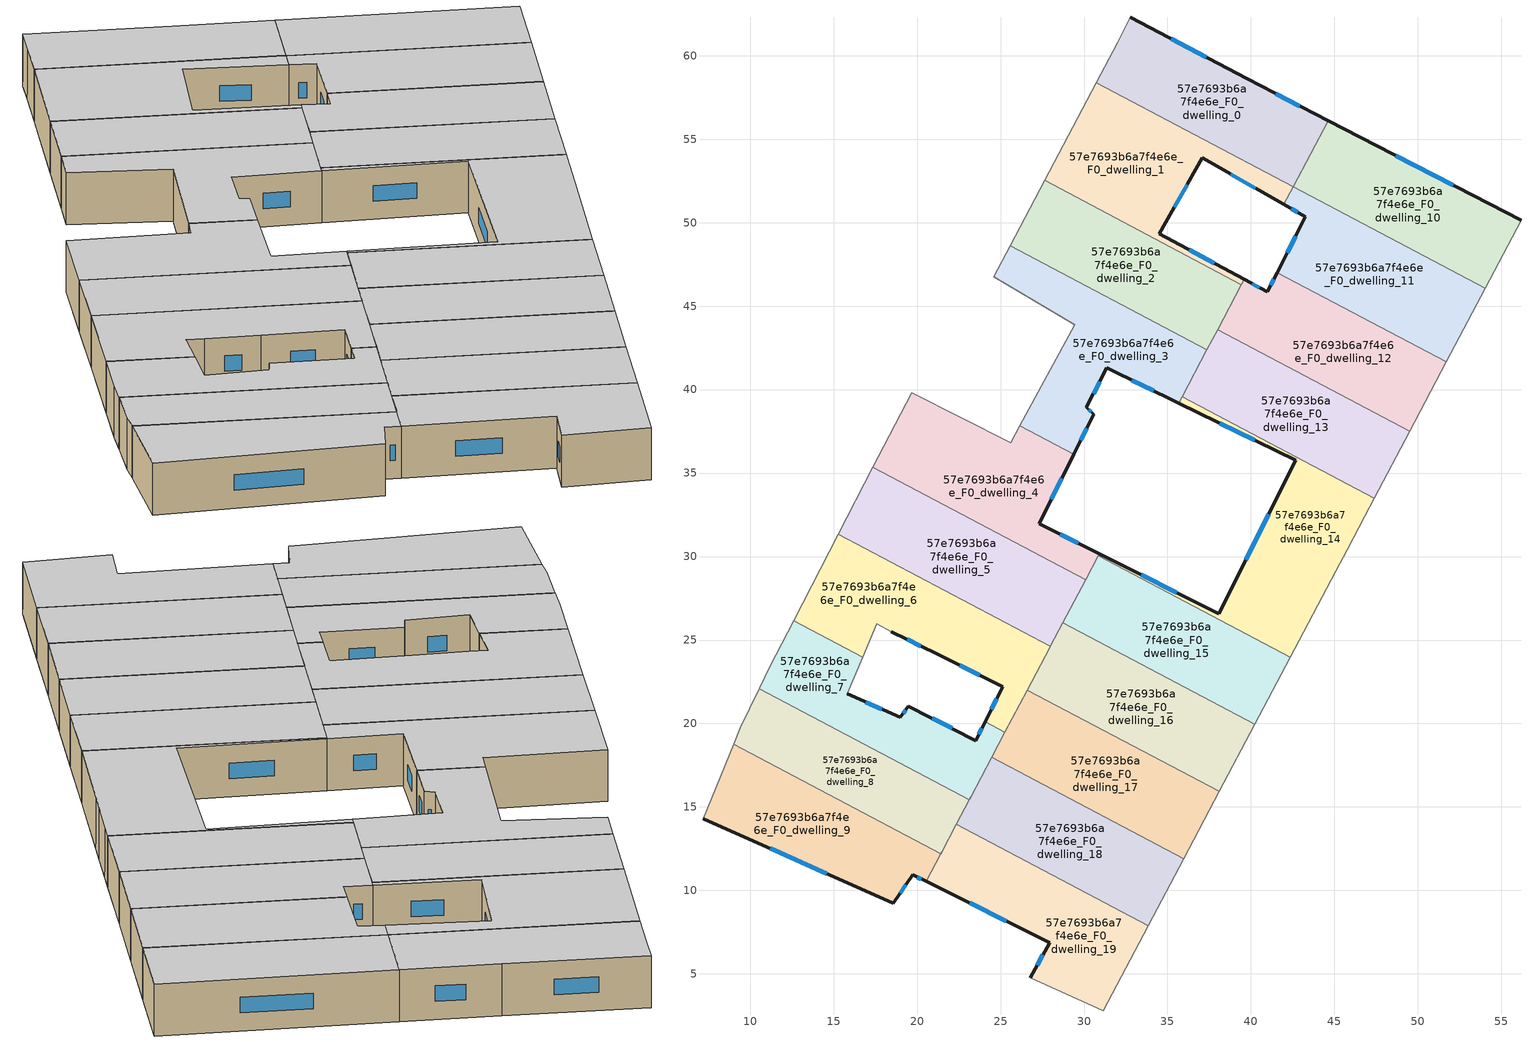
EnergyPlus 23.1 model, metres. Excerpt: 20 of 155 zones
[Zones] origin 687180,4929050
57e7693b6a7f4e6e_F0_dwelling_0
 floor ground (EU_floor_Construction): 39.78,58.61 44.61,56.11 42.53,52.16 30.73,58.38 32.02,60.81 32.78,62.29 z0
 wall outside (EU_wall_Construction): 44.61,56.11 39.78,58.61 32.78,62.29 z0:3
 wall to 57e7693b6a7f4e6e_F0_dwelling_1 (EU_wall_Construction): 30.73,58.38 42.53,52.16 z0:3
 wall adiabatic (EU_wall_Construction): 32.78,62.29 32.02,60.81 30.73,58.38 z0:3
 wall to 57e7693b6a7f4e6e_F0_dwelling_10 (EU_wall_Construction): 42.53,52.16 44.61,56.11 z0:3
 window (EU_Window_Construction): 42.92,56.99 41.47,57.73 / 37.32,59.9 35.23,61 z1.05:1.95
 ceiling to 57e7693b6a7f4e6e_F1_dwelling_0 (EU_floor_Construction): 42.53,52.16 44.61,56.11 39.78,58.61 32.78,62.29 32.02,60.81 30.73,58.38 z3
57e7693b6a7f4e6e_F0_dwelling_1
 floor ground (EU_floor_Construction): 42.53,52.16 41.97,51.1 37.08,53.87 34.52,49.34 39.59,46.6 39.43,46.29 27.64,52.53 30.73,58.38 z0
 wall outside (EU_wall_Construction): 39.59,46.6 34.52,49.34 37.08,53.87 41.97,51.1 z0:3
 wall to 57e7693b6a7f4e6e_F0_dwelling_2 (EU_wall_Construction): 27.64,52.53 39.43,46.29 z0:3
 wall adiabatic (EU_wall_Construction): 30.73,58.38 27.64,52.53 z0:3
 wall to 57e7693b6a7f4e6e_F0_dwelling_12 (EU_wall_Construction): 39.43,46.29 39.59,46.6 z0:3
 wall to 57e7693b6a7f4e6e_F0_dwelling_11 (EU_wall_Construction): 41.97,51.1 42.52,52.14 z0:3
 wall to 57e7693b6a7f4e6e_F0_dwelling_10 (EU_wall_Construction): 42.52,52.14 42.53,52.16 z0:3
 window (EU_Window_Construction): 38.8,52.9 40.26,52.07 / 35.42,50.93 36.18,52.28 / 37.81,47.56 36.3,48.38 z1.05:1.95
 ceiling to 57e7693b6a7f4e6e_F1_dwelling_1 (EU_floor_Construction): 39.59,46.6 34.52,49.34 37.08,53.87 41.97,51.1 42.53,52.16 30.73,58.38 27.64,52.53 39.43,46.29 z3
57e7693b6a7f4e6e_F0_dwelling_10
 floor ground (EU_floor_Construction): 56.18,50.13 54.03,46.07 42.52,52.14 44.61,56.11 z0
 wall outside (EU_wall_Construction): 56.18,50.13 44.61,56.11 z0:3
 wall adiabatic (EU_wall_Construction): 54.03,46.07 56.18,50.13 z0:3
 wall to 57e7693b6a7f4e6e_F0_dwelling_11 (EU_wall_Construction): 42.52,52.14 54.03,46.07 z0:3
 window (EU_Window_Construction): 52.12,52.23 48.67,54.01 z1.05:1.95
 ceiling to 57e7693b6a7f4e6e_F1_dwelling_10 (EU_floor_Construction): 54.03,46.07 56.18,50.13 44.61,56.11 42.52,52.14 z3
57e7693b6a7f4e6e_F0_dwelling_11
 floor ground (EU_floor_Construction): 54.03,46.07 51.7,41.66 41.56,47.01 43.27,50.36 41.97,51.1 42.52,52.14 z0
 wall outside (EU_wall_Construction): 41.97,51.1 43.27,50.36 41.56,47.01 z0:3
 wall adiabatic (EU_wall_Construction): 51.7,41.66 54.03,46.07 z0:3
 wall to 57e7693b6a7f4e6e_F0_dwelling_12 (EU_wall_Construction): 41.56,47.01 51.7,41.66 z0:3
 window (EU_Window_Construction): 42.67,49.19 42.16,48.19 / 42.42,50.84 42.81,50.62 z1.05:1.95
 ceiling to 57e7693b6a7f4e6e_F1_dwelling_11 (EU_floor_Construction): 51.7,41.66 54.03,46.07 42.52,52.14 41.97,51.1 43.27,50.36 41.56,47.01 z3
57e7693b6a7f4e6e_F0_dwelling_12
 floor ground (EU_floor_Construction): 51.7,41.66 49.5,37.51 38,43.58 39.59,46.6 40.97,45.85 41.56,47.01 z0
 wall outside (EU_wall_Construction): 41.56,47.01 40.97,45.85 39.59,46.6 z0:3
 wall adiabatic (EU_wall_Construction): 49.5,37.51 51.7,41.66 z0:3
 wall to 57e7693b6a7f4e6e_F0_dwelling_13 (EU_wall_Construction): 38,43.58 49.5,37.51 z0:3
 wall to 57e7693b6a7f4e6e_F0_dwelling_2 (EU_wall_Construction): 39.43,46.29 38,43.58 z0:3
 window (EU_Window_Construction): 40.49,46.11 40.08,46.34 / 41.36,46.61 41.18,46.26 z1.05:1.95
 ceiling to 57e7693b6a7f4e6e_F1_dwelling_12 (EU_floor_Construction): 49.5,37.51 51.7,41.66 41.56,47.01 40.97,45.85 39.59,46.6 38,43.58 z3
57e7693b6a7f4e6e_F0_dwelling_13
 floor ground (EU_floor_Construction): 49.5,37.51 47.38,33.49 35.88,39.57 38,43.58 z0
 wall to 57e7693b6a7f4e6e_F0_dwelling_14 (EU_wall_Construction): 35.88,39.57 47.38,33.49 z0:3
 wall adiabatic (EU_wall_Construction): 47.38,33.49 49.5,37.51 z0:3
 wall to 57e7693b6a7f4e6e_F0_dwelling_3 (EU_wall_Construction): 37.36,42.38 35.88,39.57 z0:3
 wall to 57e7693b6a7f4e6e_F0_dwelling_2 (EU_wall_Construction): 38,43.58 37.36,42.38 z0:3
 ceiling to 57e7693b6a7f4e6e_F1_dwelling_13 (EU_floor_Construction): 47.38,33.49 49.5,37.51 38,43.58 35.88,39.57 z3
57e7693b6a7f4e6e_F0_dwelling_14
 floor ground (EU_floor_Construction): 42.69,35.77 35.68,39.19 35.88,39.57 47.38,33.49 46.81,32.4 45.76,30.4 45.06,29.11 42.34,23.97 30.85,30.04 30.91,30.17 38.07,26.57 z0
 wall outside (EU_wall_Construction): 35.68,39.19 42.69,35.77 38.07,26.57 30.91,30.17 z0:3
 wall adiabatic (EU_wall_Construction): 42.34,23.97 45.06,29.11 45.76,30.4 46.81,32.4 47.38,33.49 z0:3
 wall to 57e7693b6a7f4e6e_F0_dwelling_15 (EU_wall_Construction): 30.85,30.04 42.34,23.97 z0:3
 wall to 57e7693b6a7f4e6e_F0_dwelling_4 (EU_wall_Construction): 30.91,30.17 30.85,30.04 z0:3
 wall to 57e7693b6a7f4e6e_F0_dwelling_3 (EU_wall_Construction): 35.88,39.57 35.68,39.19 z0:3
 window (EU_Window_Construction): 41.08,32.55 39.69,29.8 / 38.14,37.99 40.24,36.97 / 35.56,27.83 33.42,28.91 z1.05:1.95
 ceiling to 57e7693b6a7f4e6e_F1_dwelling_14 (EU_floor_Construction): 42.34,23.97 45.06,29.11 45.76,30.4 46.81,32.4 47.38,33.49 35.88,39.57 35.68,39.19 42.69,35.77 38.07,26.57 30.91,30.17 30.85,30.04 z3
57e7693b6a7f4e6e_F0_dwelling_15
 floor ground (EU_floor_Construction): 42.34,23.97 40.22,19.95 28.72,26.02 30.85,30.04 z0
 wall to 57e7693b6a7f4e6e_F0_dwelling_16 (EU_wall_Construction): 28.72,26.02 40.22,19.95 z0:3
 wall adiabatic (EU_wall_Construction): 40.22,19.95 42.34,23.97 z0:3
 wall to 57e7693b6a7f4e6e_F0_dwelling_5 (EU_wall_Construction): 30.1,28.62 28.72,26.02 z0:3
 wall to 57e7693b6a7f4e6e_F0_dwelling_4 (EU_wall_Construction): 30.85,30.04 30.1,28.62 z0:3
 ceiling to 57e7693b6a7f4e6e_F1_dwelling_15 (EU_floor_Construction): 40.22,19.95 42.34,23.97 30.85,30.04 28.72,26.02 z3
57e7693b6a7f4e6e_F0_dwelling_16
 floor ground (EU_floor_Construction): 40.22,19.95 38.09,15.93 26.6,22 28.72,26.02 z0
 wall to 57e7693b6a7f4e6e_F0_dwelling_17 (EU_wall_Construction): 26.6,22 38.09,15.93 z0:3
 wall adiabatic (EU_wall_Construction): 38.09,15.93 40.22,19.95 z0:3
 wall to 57e7693b6a7f4e6e_F0_dwelling_6 (EU_wall_Construction): 27.99,24.63 27.94,24.55 26.6,22 z0:3
 wall to 57e7693b6a7f4e6e_F0_dwelling_5 (EU_wall_Construction): 28.72,26.02 27.99,24.63 z0:3
 ceiling to 57e7693b6a7f4e6e_F1_dwelling_16 (EU_floor_Construction): 38.09,15.93 40.22,19.95 28.72,26.02 26.6,22 z3
57e7693b6a7f4e6e_F0_dwelling_17
 floor ground (EU_floor_Construction): 38.09,15.93 35.97,11.91 24.48,17.98 26.6,22 z0
 wall to 57e7693b6a7f4e6e_F0_dwelling_18 (EU_wall_Construction): 24.48,17.98 35.97,11.91 z0:3
 wall adiabatic (EU_wall_Construction): 35.97,11.91 38.09,15.93 z0:3
 wall to 57e7693b6a7f4e6e_F0_dwelling_7 (EU_wall_Construction): 25.26,19.47 24.48,17.98 z0:3
 wall to 57e7693b6a7f4e6e_F0_dwelling_6 (EU_wall_Construction): 26.6,22 25.26,19.47 z0:3
 ceiling to 57e7693b6a7f4e6e_F1_dwelling_17 (EU_floor_Construction): 35.97,11.91 38.09,15.93 26.6,22 24.48,17.98 z3
57e7693b6a7f4e6e_F0_dwelling_18
 floor ground (EU_floor_Construction): 35.97,11.91 33.84,7.89 22.35,13.96 24.48,17.98 z0
 wall to 57e7693b6a7f4e6e_F0_dwelling_19 (EU_wall_Construction): 22.35,13.96 33.84,7.89 z0:3
 wall adiabatic (EU_wall_Construction): 33.84,7.89 35.97,11.91 z0:3
 wall to 57e7693b6a7f4e6e_F0_dwelling_8 (EU_wall_Construction): 23.14,15.44 22.35,13.96 z0:3
 wall to 57e7693b6a7f4e6e_F0_dwelling_7 (EU_wall_Construction): 24.48,17.98 23.21,15.57 23.16,15.49 23.14,15.44 z0:3
 ceiling to 57e7693b6a7f4e6e_F1_dwelling_18 (EU_floor_Construction): 33.84,7.89 35.97,11.91 24.48,17.98 22.35,13.96 z3
57e7693b6a7f4e6e_F0_dwelling_19
 floor ground (EU_floor_Construction): 33.84,7.89 31.16,2.8 26.79,4.76 27.94,6.87 20.55,10.54 22.35,13.96 z0
 wall outside (EU_wall_Construction): 20.55,10.54 27.94,6.87 26.79,4.76 z0:3
 wall adiabatic (EU_wall_Construction): 26.79,4.76 31.16,2.8 33.84,7.89 z0:3
 wall to 57e7693b6a7f4e6e_F0_dwelling_9 (EU_wall_Construction): 21.42,12.2 20.55,10.54 z0:3
 wall to 57e7693b6a7f4e6e_F0_dwelling_8 (EU_wall_Construction): 22.35,13.96 21.47,12.29 21.42,12.2 z0:3
 window (EU_Window_Construction): 27.54,6.13 27.19,5.5 / 23.14,9.26 25.35,8.16 z1.05:1.95
 ceiling to 57e7693b6a7f4e6e_F1_dwelling_19 (EU_floor_Construction): 31.16,2.8 33.84,7.89 22.35,13.96 20.55,10.54 27.94,6.87 26.79,4.76 z3
57e7693b6a7f4e6e_F0_dwelling_2
 floor ground (EU_floor_Construction): 39.43,46.29 37.36,42.38 25.57,48.61 27.64,52.53 z0
 wall to 57e7693b6a7f4e6e_F0_dwelling_3 (EU_wall_Construction): 25.57,48.61 37.36,42.38 z0:3
 wall adiabatic (EU_wall_Construction): 27.64,52.53 25.57,48.61 z0:3
 ceiling to 57e7693b6a7f4e6e_F1_dwelling_2 (EU_floor_Construction): 37.36,42.38 39.43,46.29 27.64,52.53 25.57,48.61 z3
57e7693b6a7f4e6e_F0_dwelling_3
 floor ground (EU_floor_Construction): 37.36,42.38 35.68,39.19 31.35,41.3 30.15,38.93 30.57,38.52 29.38,36.14 26.16,37.84 29.44,43.89 24.6,46.77 25.57,48.61 z0
 wall outside (EU_wall_Construction): 29.38,36.14 30.57,38.52 30.15,38.93 31.35,41.3 35.68,39.19 z0:3
 wall to 57e7693b6a7f4e6e_F0_dwelling_4 (EU_wall_Construction): 26.16,37.84 29.38,36.14 z0:3
 wall adiabatic (EU_wall_Construction): 25.57,48.61 24.6,46.77 29.44,43.89 26.16,37.84 z0:3
 window (EU_Window_Construction): 32.87,40.56 34.16,39.93 / 30.57,39.76 30.93,40.47 / 30.42,38.67 30.3,38.79 / 29.8,36.97 30.16,37.69 z1.05:1.95
 ceiling to 57e7693b6a7f4e6e_F1_dwelling_3 (EU_floor_Construction): 35.68,39.19 37.36,42.38 25.57,48.61 24.6,46.77 29.44,43.89 26.16,37.84 29.38,36.14 30.57,38.52 30.15,38.93 31.35,41.3 z3
57e7693b6a7f4e6e_F0_dwelling_4
 floor ground (EU_floor_Construction): 29.38,36.14 27.31,31.97 30.91,30.17 30.1,28.62 17.36,35.35 19.67,39.8 25.61,36.82 26.16,37.84 z0
 wall outside (EU_wall_Construction): 30.91,30.17 27.31,31.97 29.38,36.14 z0:3
 wall adiabatic (EU_wall_Construction): 26.16,37.84 25.61,36.82 19.67,39.8 17.36,35.35 z0:3
 wall to 57e7693b6a7f4e6e_F0_dwelling_5 (EU_wall_Construction): 17.36,35.35 30.1,28.62 z0:3
 window (EU_Window_Construction): 28.03,33.43 28.66,34.68 / 29.65,30.8 28.57,31.34 z1.05:1.95
 ceiling to 57e7693b6a7f4e6e_F1_dwelling_4 (EU_floor_Construction): 30.1,28.62 30.91,30.17 27.31,31.97 29.38,36.14 26.16,37.84 25.61,36.82 19.67,39.8 17.36,35.35 z3
57e7693b6a7f4e6e_F0_dwelling_5
 floor ground (EU_floor_Construction): 30.1,28.62 27.99,24.63 15.29,31.34 17.36,35.35 z0
 wall to 57e7693b6a7f4e6e_F0_dwelling_6 (EU_wall_Construction): 15.29,31.34 27.99,24.63 z0:3
 wall adiabatic (EU_wall_Construction): 17.36,35.35 15.29,31.34 z0:3
 ceiling to 57e7693b6a7f4e6e_F1_dwelling_5 (EU_floor_Construction): 27.99,24.63 30.1,28.62 17.36,35.35 15.29,31.34 z3
57e7693b6a7f4e6e_F0_dwelling_6
 floor ground (EU_floor_Construction): 27.99,24.63 27.94,24.55 25.26,19.47 24.07,20.1 25.15,22.21 21.18,24.16 18.46,25.5 17.58,25.96 16.74,23.97 12.6,26.16 15.29,31.34 z0
 wall outside (EU_wall_Construction): 18.46,25.5 21.18,24.16 25.15,22.21 24.07,20.1 z0:3
 wall adiabatic (EU_wall_Construction): 16.74,23.97 17.58,25.96 18.46,25.5 / 15.29,31.34 12.6,26.16 z0:3
 wall to 57e7693b6a7f4e6e_F0_dwelling_7 (EU_wall_Construction): 12.6,26.16 16.74,23.97 / 24.07,20.1 25.26,19.47 z0:3
 window (EU_Window_Construction): 19.42,25.03 20.22,24.63 / 24.77,21.47 24.45,20.84 / 22.57,23.48 23.75,22.9 z1.05:1.95
 ceiling to 57e7693b6a7f4e6e_F1_dwelling_6 (EU_floor_Construction): 25.26,19.47 27.94,24.55 27.99,24.63 15.29,31.34 12.6,26.16 16.74,23.97 17.58,25.96 18.46,25.5 21.18,24.16 25.15,22.21 24.07,20.1 z3
57e7693b6a7f4e6e_F0_dwelling_7
 floor ground (EU_floor_Construction): 24.07,20.1 25.26,19.47 23.21,15.57 23.16,15.49 23.14,15.44 10.55,22.09 10.57,22.14 11.18,23.4 12.6,26.16 16.74,23.97 15.81,21.78 18.99,20.36 19.48,21.04 23.51,18.97 z0
 wall outside (EU_wall_Construction): 24.07,20.1 23.51,18.97 19.48,21.04 18.99,20.36 15.81,21.78 z0:3
 wall adiabatic (EU_wall_Construction): 12.6,26.16 11.18,23.4 10.57,22.14 10.55,22.09 / 15.81,21.78 16.74,23.97 z0:3
 wall to 57e7693b6a7f4e6e_F0_dwelling_8 (EU_wall_Construction): 10.55,22.09 23.14,15.44 z0:3
 window (EU_Window_Construction): 17.88,20.86 16.92,21.29 / 19.31,20.81 19.17,20.6 / 22.1,19.7 20.89,20.32 / 23.87,19.7 23.7,19.37 z1.05:1.95
 ceiling to 57e7693b6a7f4e6e_F1_dwelling_7 (EU_floor_Construction): 23.21,15.57 25.26,19.47 24.07,20.1 23.51,18.97 19.48,21.04 18.99,20.36 15.81,21.78 16.74,23.97 12.6,26.16 11.18,23.4 10.57,22.14 10.55,22.09 23.14,15.44 23.16,15.49 z3
57e7693b6a7f4e6e_F0_dwelling_8
 floor ground (EU_floor_Construction): 23.14,15.44 21.47,12.29 21.42,12.2 9.02,18.75 9.42,19.73 10.55,22.09 z0
 wall adiabatic (EU_wall_Construction): 10.55,22.09 9.42,19.73 9.02,18.75 z0:3
 wall to 57e7693b6a7f4e6e_F0_dwelling_9 (EU_wall_Construction): 9.02,18.75 21.42,12.2 z0:3
 ceiling to 57e7693b6a7f4e6e_F1_dwelling_8 (EU_floor_Construction): 21.47,12.29 23.14,15.44 10.55,22.09 9.42,19.73 9.02,18.75 21.42,12.2 z3
57e7693b6a7f4e6e_F0_dwelling_9
 floor ground (EU_floor_Construction): 21.42,12.2 20.55,10.54 19.73,10.94 18.58,9.23 7.21,14.3 9.02,18.75 z0
 wall outside (EU_wall_Construction): 7.21,14.3 18.58,9.23 19.73,10.94 20.55,10.54 z0:3
 wall adiabatic (EU_wall_Construction): 9.02,18.75 7.21,14.3 z0:3
 window (EU_Window_Construction): 20.02,10.8 20.26,10.68 / 18.99,9.83 19.33,10.34 / 11.2,12.53 14.6,11.01 z1.05:1.95
 ceiling to 57e7693b6a7f4e6e_F1_dwelling_9 (EU_floor_Construction): 20.55,10.54 21.42,12.2 9.02,18.75 7.21,14.3 18.58,9.23 19.73,10.94 z3
[Building]
EU S2 Campaign: North Axis=0; Terrain=City; Solar Distribution=FullExterior
[Site:Location]
Bologna: Latitude=44.5; Longitude=11.25; Time Zone=1; Elevation=37
[SizingPeriod:WeatherFileDays]
AnnualSizingPeriod: Begin Month=1; Begin Day of Month=1; End Month=12; End Day of Month=31; Day of Week for Start Day=Monday; Use Weather File Daylight Saving Period=No; Use Weather File Rain and Snow Indicators=No
[MATERIAL]
EU_InternalMass_Material: Roughness=MediumRough; Thickness=0.1; Conductivity=1; Density=1800; Specific Heat=900; Thermal Absorptance=0.9; Solar Absorptance=0.7; Visible Absorptance=0.7
[MATERIAL:NOMASS] Roughness=MediumRough; Thermal Absorptance=0.9; Solar Absorptance=0.7; Visible Absorptance=0.7
Name | Thermal Resistance
EU_wall_NoMass | 0.890213
EU_floor_NoMass | 0.79516
[WINDOWMATERIAL:SIMPLEGLAZINGSYSTEM]
EU_Window_SimpleGlazing: UFactor=4.49146; Solar Heat Gain Coefficient=0.85; Visible Transmittance=0.85
[CONSTRUCTION]
EU_wall_Construction: EU_wall_NoMass
EU_floor_Construction: EU_floor_NoMass
EU_Window_Construction: EU_Window_SimpleGlazing
EU_InternalMass_Construction: EU_InternalMass_Material
[ZONE] Type=1; Multiplier=1; Ceiling Height=autocalculate; Floor Area=autocalculate; Part of Total Floor Area=Yes
Name | Volume
57e7693b6a7f4e6e_F0_dwelling_0 | 177.289
57e7693b6a7f4e6e_F0_dwelling_1; 57e7693b6a7f4e6e_F0_dwelling_11 | 177.268
57e7693b6a7f4e6e_F0_dwelling_10 | 177.264
57e7693b6a7f4e6e_F0_dwelling_12 | 177.302
57e7693b6a7f4e6e_F0_dwelling_13 | 177.283
57e7693b6a7f4e6e_F0_dwelling_14 | 177.262
57e7693b6a7f4e6e_F0_dwelling_15 | 177.259
57e7693b6a7f4e6e_F0_dwelling_16 | 177.295
57e7693b6a7f4e6e_F0_dwelling_17; 57e7693b6a7f4e6e_F0_dwelling_2 | 177.285
57e7693b6a7f4e6e_F0_dwelling_18 | 177.251
57e7693b6a7f4e6e_F0_dwelling_19 | 177.301
57e7693b6a7f4e6e_F0_dwelling_3 | 177.274
57e7693b6a7f4e6e_F0_dwelling_4 | 192.379
57e7693b6a7f4e6e_F0_dwelling_5 | 194.504
57e7693b6a7f4e6e_F0_dwelling_6 | 194.774
57e7693b6a7f4e6e_F0_dwelling_7 | 153.117
57e7693b6a7f4e6e_F0_dwelling_8 | 155.856
57e7693b6a7f4e6e_F0_dwelling_9 | 173.054
[INTERNALMASS] Construction=EU_InternalMass_Construction
Name | Zone or ZoneList | Surface Area
57e7693b6a7f4e6e_F0_dwelling_0_EU_InternalMass | 57e7693b6a7f4e6e_F0_dwelling_0 | 59.096
57e7693b6a7f4e6e_F0_dwelling_1_EU_InternalMass | 57e7693b6a7f4e6e_F0_dwelling_1 | 59.0892
57e7693b6a7f4e6e_F0_dwelling_2_EU_InternalMass | 57e7693b6a7f4e6e_F0_dwelling_2 | 59.095
57e7693b6a7f4e6e_F0_dwelling_3_EU_InternalMass | 57e7693b6a7f4e6e_F0_dwelling_3 | 59.0912
57e7693b6a7f4e6e_F0_dwelling_4_EU_InternalMass | 57e7693b6a7f4e6e_F0_dwelling_4 | 64.1344
57e7693b6a7f4e6e_F0_dwelling_5_EU_InternalMass | 57e7693b6a7f4e6e_F0_dwelling_5 | 64.825
57e7693b6a7f4e6e_F0_dwelling_6_EU_InternalMass | 57e7693b6a7f4e6e_F0_dwelling_6 | 64.9234
57e7693b6a7f4e6e_F0_dwelling_7_EU_InternalMass | 57e7693b6a7f4e6e_F0_dwelling_7 | 51.0439
57e7693b6a7f4e6e_F0_dwelling_8_EU_InternalMass | 57e7693b6a7f4e6e_F0_dwelling_8 | 51.9477
57e7693b6a7f4e6e_F0_dwelling_9_EU_InternalMass | 57e7693b6a7f4e6e_F0_dwelling_9 | 57.6834
57e7693b6a7f4e6e_F0_dwelling_10_EU_InternalMass | 57e7693b6a7f4e6e_F0_dwelling_10 | 59.0883
57e7693b6a7f4e6e_F0_dwelling_11_EU_InternalMass | 57e7693b6a7f4e6e_F0_dwelling_11 | 59.0893
57e7693b6a7f4e6e_F0_dwelling_12_EU_InternalMass | 57e7693b6a7f4e6e_F0_dwelling_12 | 59.1007
57e7693b6a7f4e6e_F0_dwelling_13_EU_InternalMass | 57e7693b6a7f4e6e_F0_dwelling_13 | 59.094
57e7693b6a7f4e6e_F0_dwelling_14_EU_InternalMass | 57e7693b6a7f4e6e_F0_dwelling_14 | 59.0921
57e7693b6a7f4e6e_F0_dwelling_15_EU_InternalMass | 57e7693b6a7f4e6e_F0_dwelling_15 | 59.0862
57e7693b6a7f4e6e_F0_dwelling_16_EU_InternalMass | 57e7693b6a7f4e6e_F0_dwelling_16 | 59.099
57e7693b6a7f4e6e_F0_dwelling_17_EU_InternalMass | 57e7693b6a7f4e6e_F0_dwelling_17 | 59.0949
57e7693b6a7f4e6e_F0_dwelling_18_EU_InternalMass | 57e7693b6a7f4e6e_F0_dwelling_18 | 59.0837
57e7693b6a7f4e6e_F0_dwelling_19_EU_InternalMass | 57e7693b6a7f4e6e_F0_dwelling_19 | 59.1002
[OTHEREQUIPMENT] Fuel Type=Electricity; Design Level Calculation Method=Watts/Area; Power per Zone Floor Area=1; Fraction Latent=0; Fraction Radiant=0; Fraction Lost=0; Carbon Dioxide Generation Rate=0; EndUse Subcategory=EU_Step8_InternalGains
Name | Zone or ZoneList or Space or SpaceList | Schedule
EU_Step8_InternalGain_57e7693b6a7f4e6e_F0_dwelling_0_f000 | 57e7693b6a7f4e6e_F0_dwelling_0 | EU_Step8_GainSchedule_57e7693b6a7f4e6e_F0_dwelling_0_f000
EU_Step8_InternalGain_57e7693b6a7f4e6e_F0_dwelling_1_f000 | 57e7693b6a7f4e6e_F0_dwelling_1 | EU_Step8_GainSchedule_57e7693b6a7f4e6e_F0_dwelling_1_f000
EU_Step8_InternalGain_57e7693b6a7f4e6e_F0_dwelling_2_f000 | 57e7693b6a7f4e6e_F0_dwelling_2 | EU_Step8_GainSchedule_57e7693b6a7f4e6e_F0_dwelling_2_f000
EU_Step8_InternalGain_57e7693b6a7f4e6e_F0_dwelling_3_f000 | 57e7693b6a7f4e6e_F0_dwelling_3 | EU_Step8_GainSchedule_57e7693b6a7f4e6e_F0_dwelling_3_f000
EU_Step8_InternalGain_57e7693b6a7f4e6e_F0_dwelling_4_f000 | 57e7693b6a7f4e6e_F0_dwelling_4 | EU_Step8_GainSchedule_57e7693b6a7f4e6e_F0_dwelling_4_f000
EU_Step8_InternalGain_57e7693b6a7f4e6e_F0_dwelling_5_f000 | 57e7693b6a7f4e6e_F0_dwelling_5 | EU_Step8_GainSchedule_57e7693b6a7f4e6e_F0_dwelling_5_f000
EU_Step8_InternalGain_57e7693b6a7f4e6e_F0_dwelling_6_f000 | 57e7693b6a7f4e6e_F0_dwelling_6 | EU_Step8_GainSchedule_57e7693b6a7f4e6e_F0_dwelling_6_f000
EU_Step8_InternalGain_57e7693b6a7f4e6e_F0_dwelling_7_f000 | 57e7693b6a7f4e6e_F0_dwelling_7 | EU_Step8_GainSchedule_57e7693b6a7f4e6e_F0_dwelling_7_f000
EU_Step8_InternalGain_57e7693b6a7f4e6e_F0_dwelling_8_f000 | 57e7693b6a7f4e6e_F0_dwelling_8 | EU_Step8_GainSchedule_57e7693b6a7f4e6e_F0_dwelling_8_f000
EU_Step8_InternalGain_57e7693b6a7f4e6e_F0_dwelling_9_f000 | 57e7693b6a7f4e6e_F0_dwelling_9 | EU_Step8_GainSchedule_57e7693b6a7f4e6e_F0_dwelling_9_f000
EU_Step8_InternalGain_57e7693b6a7f4e6e_F0_dwelling_10_f000 | 57e7693b6a7f4e6e_F0_dwelling_10 | EU_Step8_GainSchedule_57e7693b6a7f4e6e_F0_dwelling_10_f000
EU_Step8_InternalGain_57e7693b6a7f4e6e_F0_dwelling_11_f000 | 57e7693b6a7f4e6e_F0_dwelling_11 | EU_Step8_GainSchedule_57e7693b6a7f4e6e_F0_dwelling_11_f000
EU_Step8_InternalGain_57e7693b6a7f4e6e_F0_dwelling_12_f000 | 57e7693b6a7f4e6e_F0_dwelling_12 | EU_Step8_GainSchedule_57e7693b6a7f4e6e_F0_dwelling_12_f000
EU_Step8_InternalGain_57e7693b6a7f4e6e_F0_dwelling_13_f000 | 57e7693b6a7f4e6e_F0_dwelling_13 | EU_Step8_GainSchedule_57e7693b6a7f4e6e_F0_dwelling_13_f000
EU_Step8_InternalGain_57e7693b6a7f4e6e_F0_dwelling_14_f000 | 57e7693b6a7f4e6e_F0_dwelling_14 | EU_Step8_GainSchedule_57e7693b6a7f4e6e_F0_dwelling_14_f000
EU_Step8_InternalGain_57e7693b6a7f4e6e_F0_dwelling_15_f000 | 57e7693b6a7f4e6e_F0_dwelling_15 | EU_Step8_GainSchedule_57e7693b6a7f4e6e_F0_dwelling_15_f000
EU_Step8_InternalGain_57e7693b6a7f4e6e_F0_dwelling_16_f000 | 57e7693b6a7f4e6e_F0_dwelling_16 | EU_Step8_GainSchedule_57e7693b6a7f4e6e_F0_dwelling_16_f000
EU_Step8_InternalGain_57e7693b6a7f4e6e_F0_dwelling_17_f000 | 57e7693b6a7f4e6e_F0_dwelling_17 | EU_Step8_GainSchedule_57e7693b6a7f4e6e_F0_dwelling_17_f000
EU_Step8_InternalGain_57e7693b6a7f4e6e_F0_dwelling_18_f000 | 57e7693b6a7f4e6e_F0_dwelling_18 | EU_Step8_GainSchedule_57e7693b6a7f4e6e_F0_dwelling_18_f000
EU_Step8_InternalGain_57e7693b6a7f4e6e_F0_dwelling_19_f000 | 57e7693b6a7f4e6e_F0_dwelling_19 | EU_Step8_GainSchedule_57e7693b6a7f4e6e_F0_dwelling_19_f000
[ZONEVENTILATION:DESIGNFLOWRATE] Schedule=EU_AlwaysOn; Design Flow Rate Calculation Method=AirChanges/Hour; Air Changes per Hour=0.718634; Ventilation Type=Natural; Fan Pressure Rise=0; Fan Total Efficiency=1; Constant Term Coefficient=1; Temperature Term Coefficient=0; Velocity Term Coefficient=0; Velocity Squared Term Coefficient=0; Minimum Indoor Temperature=-100; Maximum Indoor Temperature=100; Delta Temperature=-100; Minimum Outdoor Temperature=-100; Maximum Outdoor Temperature=100; Maximum Wind Speed=40
Name | Zone or ZoneList or Space or SpaceList
EU_ConstantAir_57e7693b6a7f4e6e_F0_dwelling_0 | 57e7693b6a7f4e6e_F0_dwelling_0
EU_ConstantAir_57e7693b6a7f4e6e_F0_dwelling_1 | 57e7693b6a7f4e6e_F0_dwelling_1
EU_ConstantAir_57e7693b6a7f4e6e_F0_dwelling_2 | 57e7693b6a7f4e6e_F0_dwelling_2
EU_ConstantAir_57e7693b6a7f4e6e_F0_dwelling_3 | 57e7693b6a7f4e6e_F0_dwelling_3
EU_ConstantAir_57e7693b6a7f4e6e_F0_dwelling_4 | 57e7693b6a7f4e6e_F0_dwelling_4
EU_ConstantAir_57e7693b6a7f4e6e_F0_dwelling_5 | 57e7693b6a7f4e6e_F0_dwelling_5
EU_ConstantAir_57e7693b6a7f4e6e_F0_dwelling_6 | 57e7693b6a7f4e6e_F0_dwelling_6
EU_ConstantAir_57e7693b6a7f4e6e_F0_dwelling_7 | 57e7693b6a7f4e6e_F0_dwelling_7
EU_ConstantAir_57e7693b6a7f4e6e_F0_dwelling_8 | 57e7693b6a7f4e6e_F0_dwelling_8
EU_ConstantAir_57e7693b6a7f4e6e_F0_dwelling_9 | 57e7693b6a7f4e6e_F0_dwelling_9
EU_ConstantAir_57e7693b6a7f4e6e_F0_dwelling_10 | 57e7693b6a7f4e6e_F0_dwelling_10
EU_ConstantAir_57e7693b6a7f4e6e_F0_dwelling_11 | 57e7693b6a7f4e6e_F0_dwelling_11
EU_ConstantAir_57e7693b6a7f4e6e_F0_dwelling_12 | 57e7693b6a7f4e6e_F0_dwelling_12
EU_ConstantAir_57e7693b6a7f4e6e_F0_dwelling_13 | 57e7693b6a7f4e6e_F0_dwelling_13
EU_ConstantAir_57e7693b6a7f4e6e_F0_dwelling_14 | 57e7693b6a7f4e6e_F0_dwelling_14
EU_ConstantAir_57e7693b6a7f4e6e_F0_dwelling_15 | 57e7693b6a7f4e6e_F0_dwelling_15
EU_ConstantAir_57e7693b6a7f4e6e_F0_dwelling_16 | 57e7693b6a7f4e6e_F0_dwelling_16
EU_ConstantAir_57e7693b6a7f4e6e_F0_dwelling_17 | 57e7693b6a7f4e6e_F0_dwelling_17
EU_ConstantAir_57e7693b6a7f4e6e_F0_dwelling_18 | 57e7693b6a7f4e6e_F0_dwelling_18
EU_ConstantAir_57e7693b6a7f4e6e_F0_dwelling_19 | 57e7693b6a7f4e6e_F0_dwelling_19
[HVACTEMPLATE:THERMOSTAT] Constant Heating Setpoint=20; Constant Cooling Setpoint=50
EU_HeatOnly_57e7693b6a7f4e6e_F0_dwelling_0; EU_HeatOnly_57e7693b6a7f4e6e_F0_dwelling_1; EU_HeatOnly_57e7693b6a7f4e6e_F0_dwelling_2; EU_HeatOnly_57e7693b6a7f4e6e_F0_dwelling_3; EU_HeatOnly_57e7693b6a7f4e6e_F0_dwelling_4; EU_HeatOnly_57e7693b6a7f4e6e_F0_dwelling_5; EU_HeatOnly_57e7693b6a7f4e6e_F0_dwelling_6; EU_HeatOnly_57e7693b6a7f4e6e_F0_dwelling_7; EU_HeatOnly_57e7693b6a7f4e6e_F0_dwelling_8; EU_HeatOnly_57e7693b6a7f4e6e_F0_dwelling_9; EU_HeatOnly_57e7693b6a7f4e6e_F0_dwelling_10; EU_HeatOnly_57e7693b6a7f4e6e_F0_dwelling_11; EU_HeatOnly_57e7693b6a7f4e6e_F0_dwelling_12; EU_HeatOnly_57e7693b6a7f4e6e_F0_dwelling_13; EU_HeatOnly_57e7693b6a7f4e6e_F0_dwelling_14; EU_HeatOnly_57e7693b6a7f4e6e_F0_dwelling_15; EU_HeatOnly_57e7693b6a7f4e6e_F0_dwelling_16; EU_HeatOnly_57e7693b6a7f4e6e_F0_dwelling_17; EU_HeatOnly_57e7693b6a7f4e6e_F0_dwelling_18; EU_HeatOnly_57e7693b6a7f4e6e_F0_dwelling_19; EU_HeatOnly_57e7693b6a7f4e6e_F1_dwelling_0; EU_HeatOnly_57e7693b6a7f4e6e_F1_dwelling_1; EU_HeatOnly_57e7693b6a7f4e6e_F1_dwelling_2; EU_HeatOnly_57e7693b6a7f4e6e_F1_dwelling_3; EU_HeatOnly_57e7693b6a7f4e6e_F1_dwelling_4; EU_HeatOnly_57e7693b6a7f4e6e_F1_dwelling_5; EU_HeatOnly_57e7693b6a7f4e6e_F1_dwelling_6; EU_HeatOnly_57e7693b6a7f4e6e_F1_dwelling_7; EU_HeatOnly_57e7693b6a7f4e6e_F1_dwelling_8; EU_HeatOnly_57e7693b6a7f4e6e_F1_dwelling_9; EU_HeatOnly_57e7693b6a7f4e6e_F1_dwelling_10; EU_HeatOnly_57e7693b6a7f4e6e_F1_dwelling_11; EU_HeatOnly_57e7693b6a7f4e6e_F1_dwelling_12; EU_HeatOnly_57e7693b6a7f4e6e_F1_dwelling_13; EU_HeatOnly_57e7693b6a7f4e6e_F1_dwelling_14; EU_HeatOnly_57e7693b6a7f4e6e_F1_dwelling_15; EU_HeatOnly_57e7693b6a7f4e6e_F1_dwelling_16; EU_HeatOnly_57e7693b6a7f4e6e_F1_dwelling_17; EU_HeatOnly_57e7693b6a7f4e6e_F1_dwelling_18; EU_HeatOnly_57e7693b6a7f4e6e_F1_dwelling_19; EU_HeatOnly_57e7693b6a7f4e6e_F2_dwelling_0; EU_HeatOnly_57e7693b6a7f4e6e_F2_dwelling_1; EU_HeatOnly_57e7693b6a7f4e6e_F2_dwelling_2; EU_HeatOnly_57e7693b6a7f4e6e_F2_dwelling_3; EU_HeatOnly_57e7693b6a7f4e6e_F2_dwelling_4; EU_HeatOnly_57e7693b6a7f4e6e_F2_dwelling_5; EU_HeatOnly_57e7693b6a7f4e6e_F2_dwelling_6; EU_HeatOnly_57e7693b6a7f4e6e_F2_dwelling_7; EU_HeatOnly_57e7693b6a7f4e6e_F2_dwelling_8; EU_HeatOnly_57e7693b6a7f4e6e_F2_dwelling_9; EU_HeatOnly_57e7693b6a7f4e6e_F2_dwelling_10; EU_HeatOnly_57e7693b6a7f4e6e_F2_dwelling_11; EU_HeatOnly_57e7693b6a7f4e6e_F2_dwelling_12; EU_HeatOnly_57e7693b6a7f4e6e_F2_dwelling_13; EU_HeatOnly_57e7693b6a7f4e6e_F2_dwelling_14; EU_HeatOnly_57e7693b6a7f4e6e_F2_dwelling_15; EU_HeatOnly_57e7693b6a7f4e6e_F2_dwelling_16; EU_HeatOnly_57e7693b6a7f4e6e_F2_dwelling_17; EU_HeatOnly_57e7693b6a7f4e6e_F2_dwelling_18; EU_HeatOnly_57e7693b6a7f4e6e_F2_dwelling_19; EU_HeatOnly_57e7693b6a7f4e6e_F3_dwelling_0; EU_HeatOnly_57e7693b6a7f4e6e_F3_dwelling_1; EU_HeatOnly_57e7693b6a7f4e6e_F3_dwelling_2; EU_HeatOnly_57e7693b6a7f4e6e_F3_dwelling_3; EU_HeatOnly_57e7693b6a7f4e6e_F3_dwelling_4; EU_HeatOnly_57e7693b6a7f4e6e_F3_dwelling_5; EU_HeatOnly_57e7693b6a7f4e6e_F3_dwelling_6; EU_HeatOnly_57e7693b6a7f4e6e_F3_dwelling_7; EU_HeatOnly_57e7693b6a7f4e6e_F3_dwelling_8; EU_HeatOnly_57e7693b6a7f4e6e_F3_dwelling_9; EU_HeatOnly_57e7693b6a7f4e6e_F3_dwelling_10; EU_HeatOnly_57e7693b6a7f4e6e_F3_dwelling_11; EU_HeatOnly_57e7693b6a7f4e6e_F3_dwelling_12; EU_HeatOnly_57e7693b6a7f4e6e_F3_dwelling_13; EU_HeatOnly_57e7693b6a7f4e6e_F3_dwelling_14; EU_HeatOnly_57e7693b6a7f4e6e_F3_dwelling_15; EU_HeatOnly_57e7693b6a7f4e6e_F3_dwelling_16; EU_HeatOnly_57e7693b6a7f4e6e_F3_dwelling_17; EU_HeatOnly_57e7693b6a7f4e6e_F3_dwelling_18; EU_HeatOnly_57e7693b6a7f4e6e_F4_dwelling_0; EU_HeatOnly_57e7693b6a7f4e6e_F4_dwelling_1; EU_HeatOnly_57e7693b6a7f4e6e_F4_dwelling_2; EU_HeatOnly_57e7693b6a7f4e6e_F4_dwelling_3; EU_HeatOnly_57e7693b6a7f4e6e_F4_dwelling_4; EU_HeatOnly_57e7693b6a7f4e6e_F4_dwelling_5; EU_HeatOnly_57e7693b6a7f4e6e_F4_dwelling_6; EU_HeatOnly_57e7693b6a7f4e6e_F4_dwelling_7; EU_HeatOnly_57e7693b6a7f4e6e_F4_dwelling_8; EU_HeatOnly_57e7693b6a7f4e6e_F4_dwelling_9; EU_HeatOnly_57e7693b6a7f4e6e_F4_dwelling_10; EU_HeatOnly_57e7693b6a7f4e6e_F4_dwelling_11; EU_HeatOnly_57e7693b6a7f4e6e_F4_dwelling_12; EU_HeatOnly_57e7693b6a7f4e6e_F4_dwelling_13; EU_HeatOnly_57e7693b6a7f4e6e_F4_dwelling_14; EU_HeatOnly_57e7693b6a7f4e6e_F4_dwelling_15; EU_HeatOnly_57e7693b6a7f4e6e_F4_dwelling_16; EU_HeatOnly_57e7693b6a7f4e6e_F4_dwelling_17; EU_HeatOnly_57e7693b6a7f4e6e_F4_dwelling_18; EU_HeatOnly_57e7693b6a7f4e6e_F5_dwelling_0; EU_HeatOnly_57e7693b6a7f4e6e_F5_dwelling_1; EU_HeatOnly_57e7693b6a7f4e6e_F5_dwelling_2; EU_HeatOnly_57e7693b6a7f4e6e_F5_dwelling_3; EU_HeatOnly_57e7693b6a7f4e6e_F5_dwelling_4; EU_HeatOnly_57e7693b6a7f4e6e_F5_dwelling_5; EU_HeatOnly_57e7693b6a7f4e6e_F5_dwelling_6; EU_HeatOnly_57e7693b6a7f4e6e_F5_dwelling_7; EU_HeatOnly_57e7693b6a7f4e6e_F5_dwelling_8; EU_HeatOnly_57e7693b6a7f4e6e_F5_dwelling_9; EU_HeatOnly_57e7693b6a7f4e6e_F5_dwelling_10; EU_HeatOnly_57e7693b6a7f4e6e_F5_dwelling_11; EU_HeatOnly_57e7693b6a7f4e6e_F5_dwelling_12; EU_HeatOnly_57e7693b6a7f4e6e_F5_dwelling_13; EU_HeatOnly_57e7693b6a7f4e6e_F5_dwelling_14; EU_HeatOnly_57e7693b6a7f4e6e_F5_dwelling_15; EU_HeatOnly_57e7693b6a7f4e6e_F5_dwelling_16; EU_HeatOnly_57e7693b6a7f4e6e_F5_dwelling_17; EU_HeatOnly_57e7693b6a7f4e6e_F5_dwelling_18; EU_HeatOnly_57e7693b6a7f4e6e_F6_dwelling_0; EU_HeatOnly_57e7693b6a7f4e6e_F6_dwelling_1; EU_HeatOnly_57e7693b6a7f4e6e_F6_dwelling_2; EU_HeatOnly_57e7693b6a7f4e6e_F6_dwelling_3; EU_HeatOnly_57e7693b6a7f4e6e_F6_dwelling_4; EU_HeatOnly_57e7693b6a7f4e6e_F6_dwelling_5; EU_HeatOnly_57e7693b6a7f4e6e_F6_dwelling_6; EU_HeatOnly_57e7693b6a7f4e6e_F6_dwelling_7; EU_HeatOnly_57e7693b6a7f4e6e_F6_dwelling_8; EU_HeatOnly_57e7693b6a7f4e6e_F6_dwelling_9; EU_HeatOnly_57e7693b6a7f4e6e_F6_dwelling_10; EU_HeatOnly_57e7693b6a7f4e6e_F6_dwelling_11; EU_HeatOnly_57e7693b6a7f4e6e_F6_dwelling_12; EU_HeatOnly_57e7693b6a7f4e6e_F6_dwelling_13; EU_HeatOnly_57e7693b6a7f4e6e_F6_dwelling_14; EU_HeatOnly_57e7693b6a7f4e6e_F6_dwelling_15; EU_HeatOnly_57e7693b6a7f4e6e_F6_dwelling_16; EU_HeatOnly_57e7693b6a7f4e6e_F6_dwelling_17; EU_HeatOnly_57e7693b6a7f4e6e_F6_dwelling_18; EU_HeatOnly_57e7693b6a7f4e6e_F7_dwelling_0; EU_HeatOnly_57e7693b6a7f4e6e_F7_dwelling_1; EU_HeatOnly_57e7693b6a7f4e6e_F7_dwelling_2; EU_HeatOnly_57e7693b6a7f4e6e_F7_dwelling_3; EU_HeatOnly_57e7693b6a7f4e6e_F7_dwelling_4; EU_HeatOnly_57e7693b6a7f4e6e_F7_dwelling_5; EU_HeatOnly_57e7693b6a7f4e6e_F7_dwelling_6; EU_HeatOnly_57e7693b6a7f4e6e_F7_dwelling_7; EU_HeatOnly_57e7693b6a7f4e6e_F7_dwelling_8; EU_HeatOnly_57e7693b6a7f4e6e_F7_dwelling_9; EU_HeatOnly_57e7693b6a7f4e6e_F7_dwelling_10; EU_HeatOnly_57e7693b6a7f4e6e_F7_dwelling_11; EU_HeatOnly_57e7693b6a7f4e6e_F7_dwelling_12; EU_HeatOnly_57e7693b6a7f4e6e_F7_dwelling_13; EU_HeatOnly_57e7693b6a7f4e6e_F7_dwelling_14; EU_HeatOnly_57e7693b6a7f4e6e_F7_dwelling_15; EU_HeatOnly_57e7693b6a7f4e6e_F7_dwelling_16; EU_HeatOnly_57e7693b6a7f4e6e_F7_dwelling_17; EU_HeatOnly_57e7693b6a7f4e6e_F7_dwelling_18
[HVACTEMPLATE:ZONE:IDEALLOADSAIRSYSTEM] System Availability Schedule=EU_AlwaysOn; Maximum Heating Supply Air Temperature=50; Minimum Cooling Supply Air Temperature=13; Maximum Heating Supply Air Humidity Ratio=0.0156; Minimum Cooling Supply Air Humidity Ratio=0.0077; Heating Limit=NoLimit; Cooling Limit=NoLimit; Heating Availability Schedule=EU_AlwaysOn; Cooling Availability Schedule=EU_CoolingOff; Dehumidification Control Type=ConstantSensibleHeatRatio; Cooling Sensible Heat Ratio=0.7; Dehumidification Setpoint=60; Humidification Control Type=None; Humidification Setpoint=30; Outdoor Air Method=None; Outdoor Air Flow Rate per Person=0.00944; Outdoor Air Flow Rate per Zone Floor Area=0; Outdoor Air Flow Rate per Zone=0; Demand Controlled Ventilation Type=None; Outdoor Air Economizer Type=NoEconomizer; Heat Recovery Type=None; Sensible Heat Recovery Effectiveness=0.7; Latent Heat Recovery Effectiveness=0.65
Name | Template Thermostat
57e7693b6a7f4e6e_F0_dwelling_0 | EU_HeatOnly_57e7693b6a7f4e6e_F0_dwelling_0
57e7693b6a7f4e6e_F0_dwelling_1 | EU_HeatOnly_57e7693b6a7f4e6e_F0_dwelling_1
57e7693b6a7f4e6e_F0_dwelling_2 | EU_HeatOnly_57e7693b6a7f4e6e_F0_dwelling_2
57e7693b6a7f4e6e_F0_dwelling_3 | EU_HeatOnly_57e7693b6a7f4e6e_F0_dwelling_3
57e7693b6a7f4e6e_F0_dwelling_4 | EU_HeatOnly_57e7693b6a7f4e6e_F0_dwelling_4
57e7693b6a7f4e6e_F0_dwelling_5 | EU_HeatOnly_57e7693b6a7f4e6e_F0_dwelling_5
57e7693b6a7f4e6e_F0_dwelling_6 | EU_HeatOnly_57e7693b6a7f4e6e_F0_dwelling_6
57e7693b6a7f4e6e_F0_dwelling_7 | EU_HeatOnly_57e7693b6a7f4e6e_F0_dwelling_7
57e7693b6a7f4e6e_F0_dwelling_8 | EU_HeatOnly_57e7693b6a7f4e6e_F0_dwelling_8
57e7693b6a7f4e6e_F0_dwelling_9 | EU_HeatOnly_57e7693b6a7f4e6e_F0_dwelling_9
57e7693b6a7f4e6e_F0_dwelling_10 | EU_HeatOnly_57e7693b6a7f4e6e_F0_dwelling_10
57e7693b6a7f4e6e_F0_dwelling_11 | EU_HeatOnly_57e7693b6a7f4e6e_F0_dwelling_11
57e7693b6a7f4e6e_F0_dwelling_12 | EU_HeatOnly_57e7693b6a7f4e6e_F0_dwelling_12
57e7693b6a7f4e6e_F0_dwelling_13 | EU_HeatOnly_57e7693b6a7f4e6e_F0_dwelling_13
57e7693b6a7f4e6e_F0_dwelling_14 | EU_HeatOnly_57e7693b6a7f4e6e_F0_dwelling_14
57e7693b6a7f4e6e_F0_dwelling_15 | EU_HeatOnly_57e7693b6a7f4e6e_F0_dwelling_15
57e7693b6a7f4e6e_F0_dwelling_16 | EU_HeatOnly_57e7693b6a7f4e6e_F0_dwelling_16
57e7693b6a7f4e6e_F0_dwelling_17 | EU_HeatOnly_57e7693b6a7f4e6e_F0_dwelling_17
57e7693b6a7f4e6e_F0_dwelling_18 | EU_HeatOnly_57e7693b6a7f4e6e_F0_dwelling_18
57e7693b6a7f4e6e_F0_dwelling_19 | EU_HeatOnly_57e7693b6a7f4e6e_F0_dwelling_19
[SIZING:ZONE] Zone Cooling Design Supply Air Temperature Input Method=SupplyAirTemperature; Zone Cooling Design Supply Air Temperature=13; Zone Heating Design Supply Air Temperature Input Method=SupplyAirTemperature; Zone Heating Design Supply Air Temperature=50; Zone Cooling Design Supply Air Humidity Ratio=0.008; Zone Heating Design Supply Air Humidity Ratio=0.008; Cooling Design Air Flow Method=DesignDay; Cooling Design Air Flow Rate=0; Cooling Minimum Air Flow per Zone Floor Area=0.000762; Cooling Minimum Air Flow=0; Cooling Minimum Air Flow Fraction=0.2; Heating Design Air Flow Method=DesignDay; Heating Design Air Flow Rate=0; Heating Maximum Air Flow per Zone Floor Area=0.002032; Heating Maximum Air Flow=0.141576; Heating Maximum Air Flow Fraction=0.3; Account for Dedicated Outdoor Air System=No; Dedicated Outdoor Air System Control Strategy=NeutralSupplyAir; Dedicated Outdoor Air Low Setpoint Temperature for Design=autosize; Dedicated Outdoor Air High Setpoint Temperature for Design=autosize; Zone Load Sizing Method=Sensible Load Only No Latent Load; Zone Latent Cooling Design Supply Air Humidity Ratio Input Method=HumidityRatioDifference; Zone Cooling Design Supply Air Humidity Ratio Difference=0.005; Zone Latent Heating Design Supply Air Humidity Ratio Input Method=HumidityRatioDifference; Zone Humidification Design Supply Air Humidity Ratio Difference=0.005
57e7693b6a7f4e6e_F0_dwelling_0; 57e7693b6a7f4e6e_F0_dwelling_1; 57e7693b6a7f4e6e_F0_dwelling_2; 57e7693b6a7f4e6e_F0_dwelling_3; 57e7693b6a7f4e6e_F0_dwelling_4; 57e7693b6a7f4e6e_F0_dwelling_5; 57e7693b6a7f4e6e_F0_dwelling_6; 57e7693b6a7f4e6e_F0_dwelling_7; 57e7693b6a7f4e6e_F0_dwelling_8; 57e7693b6a7f4e6e_F0_dwelling_9; 57e7693b6a7f4e6e_F0_dwelling_10; 57e7693b6a7f4e6e_F0_dwelling_11; 57e7693b6a7f4e6e_F0_dwelling_12; 57e7693b6a7f4e6e_F0_dwelling_13; 57e7693b6a7f4e6e_F0_dwelling_14; 57e7693b6a7f4e6e_F0_dwelling_15; 57e7693b6a7f4e6e_F0_dwelling_16; 57e7693b6a7f4e6e_F0_dwelling_17; 57e7693b6a7f4e6e_F0_dwelling_18; 57e7693b6a7f4e6e_F0_dwelling_19
[SCHEDULE:CONSTANT]
Name | Hourly Value
EU_AlwaysOn | 1
EU_CoolingOff | 0
[SCHEDULE:FILE] Column Number=1; Rows to Skip at Top=0; Number of Hours of Data=8760; Column Separator=Comma; Interpolate to Timestep=No; Minutes per Item=60; Adjust Schedule for Daylight Savings=Yes
Name | File
EU_Step8_GainSchedule_57e7693b6a7f4e6e_F0_dwelling_0_f000 | ../../schedules/57e7693b6a7f4e6e/57e7693b6a7f4e6e_F0_dwelling_0_f000_gain.csv
EU_Step8_GainSchedule_57e7693b6a7f4e6e_F0_dwelling_1_f000 | ../../schedules/57e7693b6a7f4e6e/57e7693b6a7f4e6e_F0_dwelling_1_f000_gain.csv
EU_Step8_GainSchedule_57e7693b6a7f4e6e_F0_dwelling_2_f000 | ../../schedules/57e7693b6a7f4e6e/57e7693b6a7f4e6e_F0_dwelling_2_f000_gain.csv
EU_Step8_GainSchedule_57e7693b6a7f4e6e_F0_dwelling_3_f000 | ../../schedules/57e7693b6a7f4e6e/57e7693b6a7f4e6e_F0_dwelling_3_f000_gain.csv
EU_Step8_GainSchedule_57e7693b6a7f4e6e_F0_dwelling_4_f000 | ../../schedules/57e7693b6a7f4e6e/57e7693b6a7f4e6e_F0_dwelling_4_f000_gain.csv
EU_Step8_GainSchedule_57e7693b6a7f4e6e_F0_dwelling_5_f000 | ../../schedules/57e7693b6a7f4e6e/57e7693b6a7f4e6e_F0_dwelling_5_f000_gain.csv
EU_Step8_GainSchedule_57e7693b6a7f4e6e_F0_dwelling_6_f000 | ../../schedules/57e7693b6a7f4e6e/57e7693b6a7f4e6e_F0_dwelling_6_f000_gain.csv
EU_Step8_GainSchedule_57e7693b6a7f4e6e_F0_dwelling_7_f000 | ../../schedules/57e7693b6a7f4e6e/57e7693b6a7f4e6e_F0_dwelling_7_f000_gain.csv
EU_Step8_GainSchedule_57e7693b6a7f4e6e_F0_dwelling_8_f000 | ../../schedules/57e7693b6a7f4e6e/57e7693b6a7f4e6e_F0_dwelling_8_f000_gain.csv
EU_Step8_GainSchedule_57e7693b6a7f4e6e_F0_dwelling_9_f000 | ../../schedules/57e7693b6a7f4e6e/57e7693b6a7f4e6e_F0_dwelling_9_f000_gain.csv
EU_Step8_GainSchedule_57e7693b6a7f4e6e_F0_dwelling_10_f000 | ../../schedules/57e7693b6a7f4e6e/57e7693b6a7f4e6e_F0_dwelling_10_f000_gain.csv
EU_Step8_GainSchedule_57e7693b6a7f4e6e_F0_dwelling_11_f000 | ../../schedules/57e7693b6a7f4e6e/57e7693b6a7f4e6e_F0_dwelling_11_f000_gain.csv
EU_Step8_GainSchedule_57e7693b6a7f4e6e_F0_dwelling_12_f000 | ../../schedules/57e7693b6a7f4e6e/57e7693b6a7f4e6e_F0_dwelling_12_f000_gain.csv
EU_Step8_GainSchedule_57e7693b6a7f4e6e_F0_dwelling_13_f000 | ../../schedules/57e7693b6a7f4e6e/57e7693b6a7f4e6e_F0_dwelling_13_f000_gain.csv
EU_Step8_GainSchedule_57e7693b6a7f4e6e_F0_dwelling_14_f000 | ../../schedules/57e7693b6a7f4e6e/57e7693b6a7f4e6e_F0_dwelling_14_f000_gain.csv
EU_Step8_GainSchedule_57e7693b6a7f4e6e_F0_dwelling_15_f000 | ../../schedules/57e7693b6a7f4e6e/57e7693b6a7f4e6e_F0_dwelling_15_f000_gain.csv
EU_Step8_GainSchedule_57e7693b6a7f4e6e_F0_dwelling_16_f000 | ../../schedules/57e7693b6a7f4e6e/57e7693b6a7f4e6e_F0_dwelling_16_f000_gain.csv
EU_Step8_GainSchedule_57e7693b6a7f4e6e_F0_dwelling_17_f000 | ../../schedules/57e7693b6a7f4e6e/57e7693b6a7f4e6e_F0_dwelling_17_f000_gain.csv
EU_Step8_GainSchedule_57e7693b6a7f4e6e_F0_dwelling_18_f000 | ../../schedules/57e7693b6a7f4e6e/57e7693b6a7f4e6e_F0_dwelling_18_f000_gain.csv
EU_Step8_GainSchedule_57e7693b6a7f4e6e_F0_dwelling_19_f000 | ../../schedules/57e7693b6a7f4e6e/57e7693b6a7f4e6e_F0_dwelling_19_f000_gain.csv
